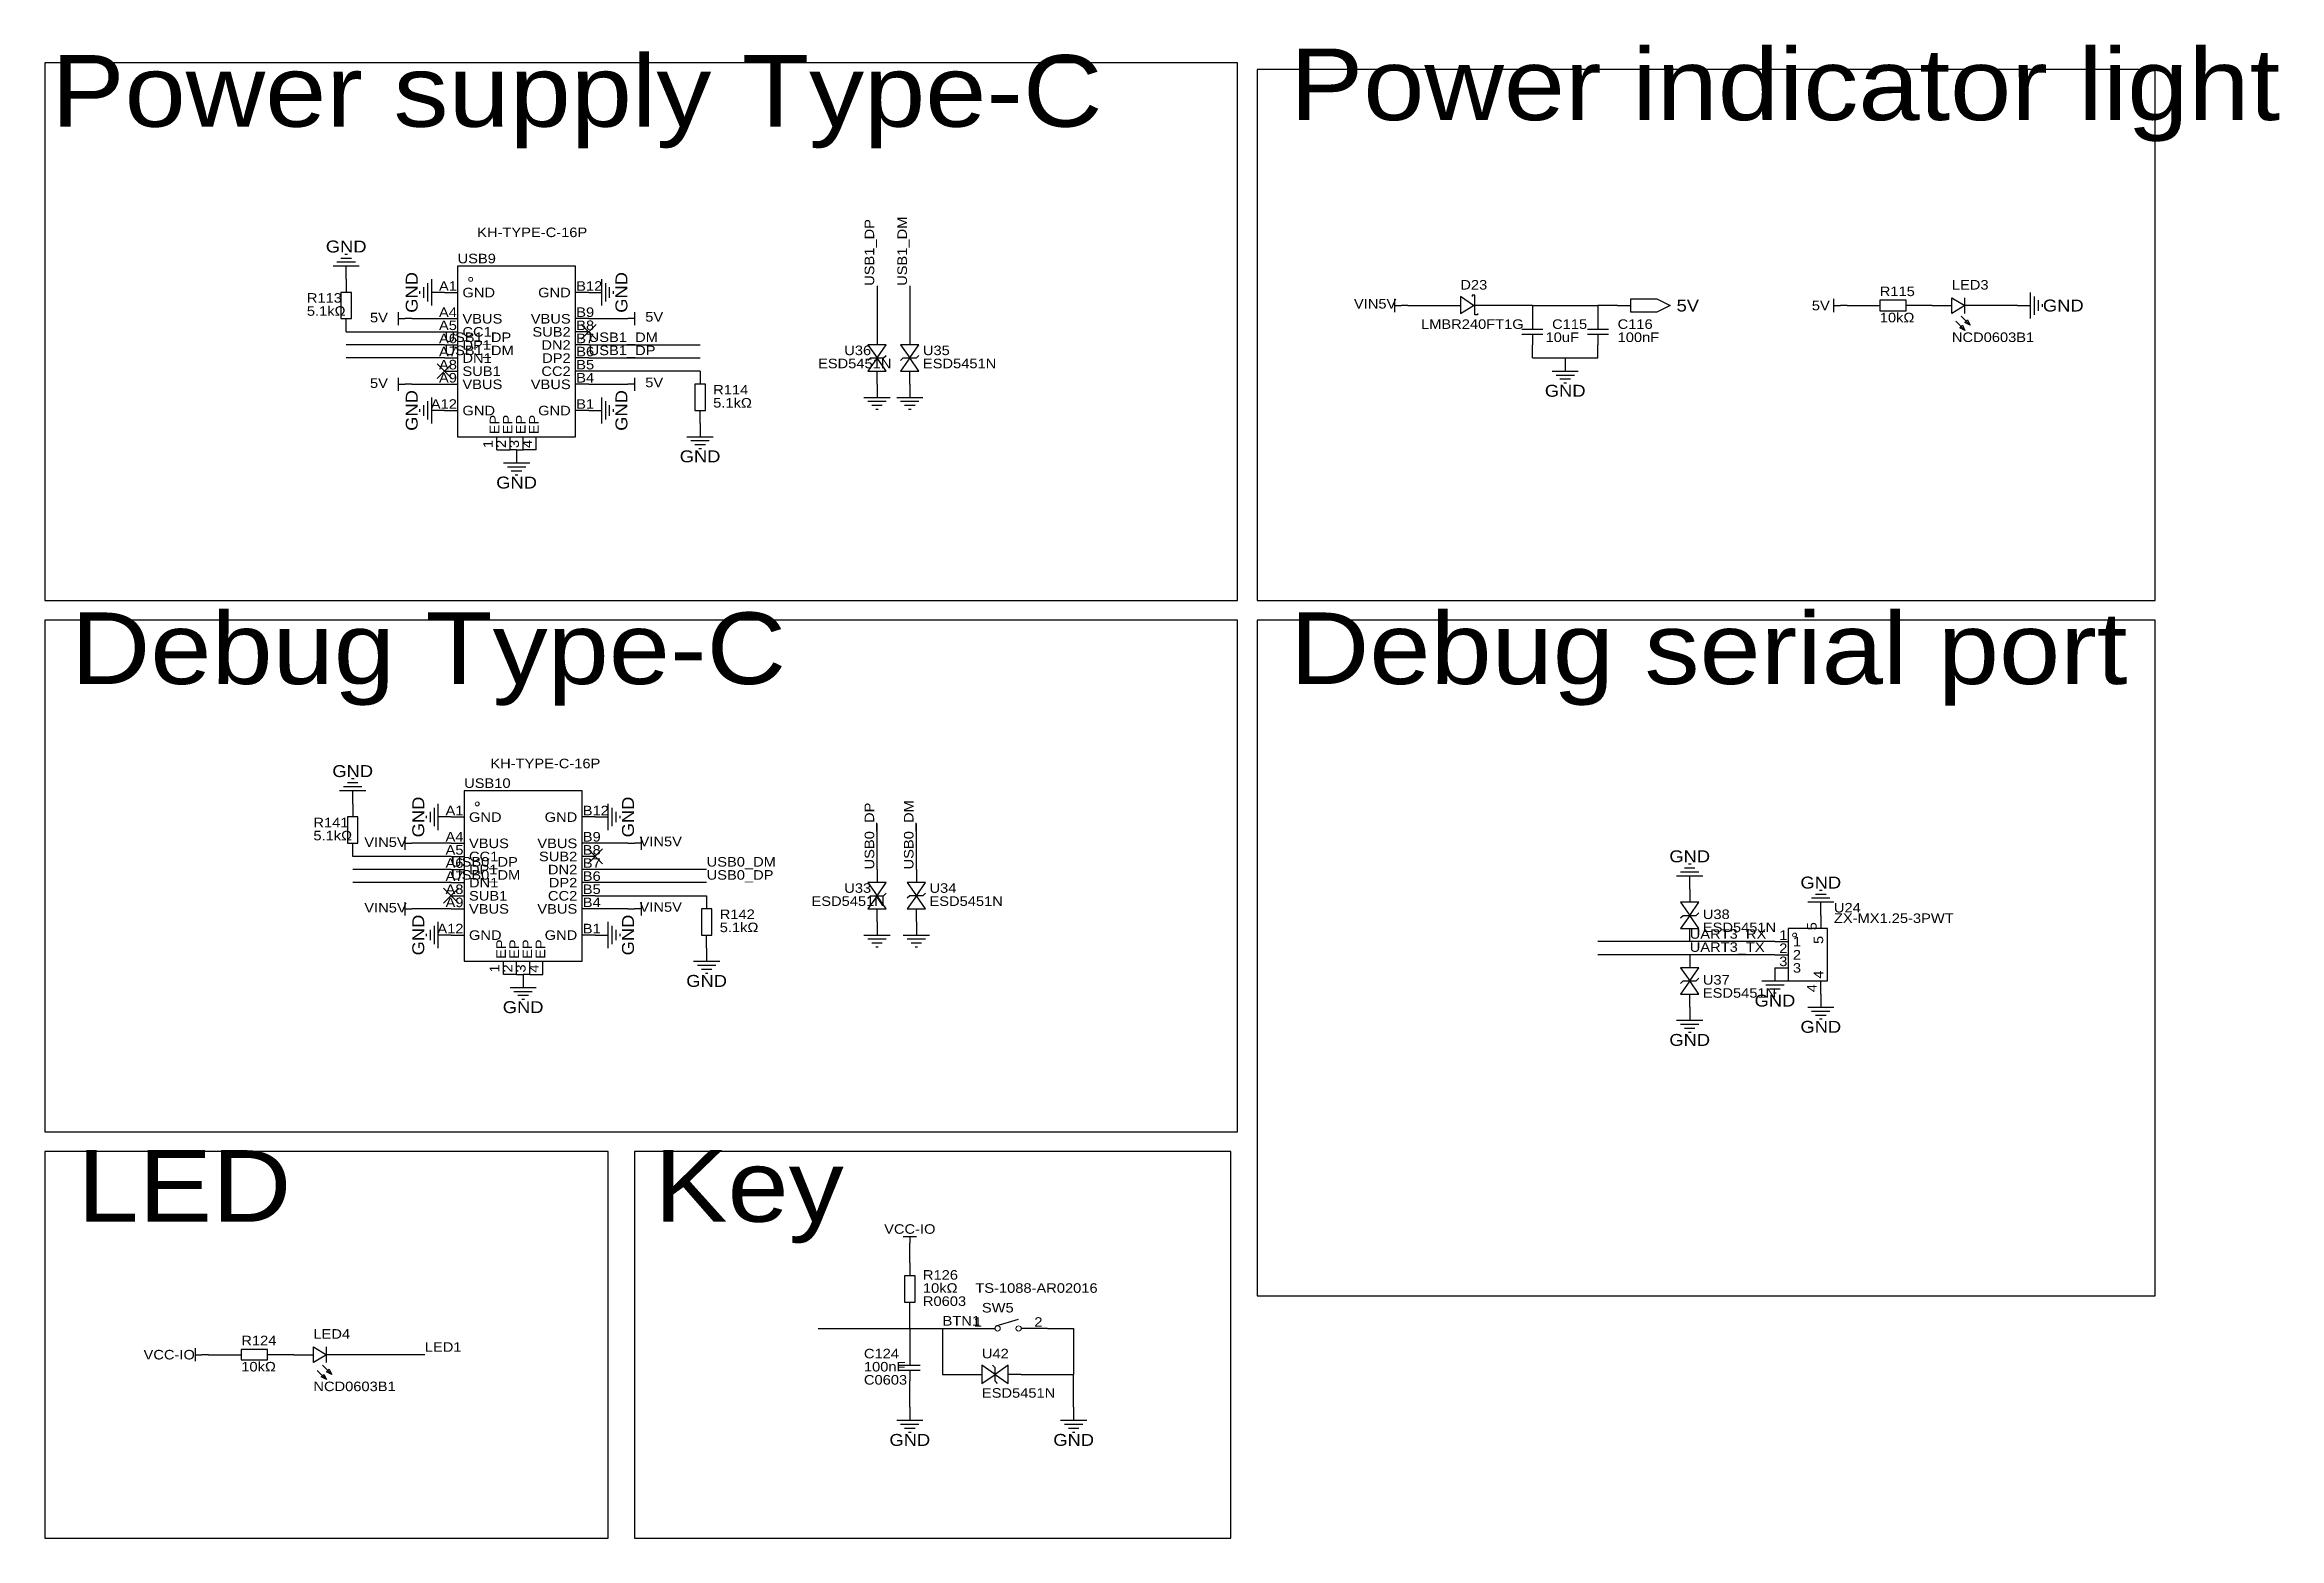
# Model space of a CAD drawing. Header units: millimetres. Extents: x 5 to 438, y 5 to 294.
import ezdxf
from ezdxf.enums import TextEntityAlignment as Align

# ---------------------------------------------------------------- set-up
doc = ezdxf.new("R2010")
doc.units = ezdxf.units.MM
doc.header["$MEASUREMENT"] = 0
doc.styles.get("Standard").update_dxf_attribs({"font": 'arial.ttf'})

msp = doc.modelspace()

# ---------------------------------------------------------------- linework, layer by layer
at = {"color": 1, "true_color": 0x000000}
for points in [[(5.08, 290.83), (5.08, 186.69), (236.22, 186.69), (236.22, 290.83)], [(240.03, 289.56), (240.03, 186.69), (414.02, 186.69), (414.02, 289.56)], [(5.08, 182.88), (5.08, 83.82), (236.22, 83.82), (236.22, 182.88)], [(240.03, 182.88), (240.03, 52.07), (414.02, 52.07), (414.02, 182.88)], [(5.08, 80.01), (5.08, 5.08), (114.3, 5.08), (114.3, 80.01)], [(119.38, 80.01), (119.38, 5.08), (234.95, 5.08), (234.95, 80.01)]]:
    msp.add_lwpolyline(points, close=True, dxfattribs=at)
at = {"color": 1, "true_color": 0xa00000}
for points in [[(66.04, 251.46), (60.96, 251.46)], [(65.28, 252.22), (61.72, 252.22)], [(64.52, 252.98), (62.48, 252.98)], [(63.75, 253.75), (63.25, 253.75)], [(78.49, 247.4), (78.49, 245.36)], [(79.25, 248.16), (79.25, 244.6)], [(80.01, 248.92), (80.01, 243.84)], [(113.03, 243.84), (113.03, 248.92)], [(113.79, 244.6), (113.79, 248.16)], [(114.55, 245.36), (114.55, 247.4)], [(73.66, 240.03), (73.66, 242.57)], [(77.72, 246.63), (77.72, 246.13)], [(115.32, 246.13), (115.32, 246.63)], [(119.38, 242.57), (119.38, 240.03)], [(266.7, 242.57), (266.7, 245.11)], [(266.7, 243.84), (267.97, 243.84)], [(282.7, 242.32), (282.7, 242.06), (282.19, 242.06), (282.19, 245.87), (281.69, 245.87), (281.69, 245.62)], [(351.79, 242.57), (351.79, 245.11)], [(351.79, 243.84), (353.06, 243.84)], [(377.19, 242.32), (377.19, 245.36)], [(389.89, 241.3), (389.89, 246.38)], [(390.65, 242.06), (390.65, 245.62)], [(391.41, 242.82), (391.41, 244.86)], [(392.18, 243.59), (392.18, 244.09)], [(73.66, 241.3), (74.93, 241.3)], [(119.38, 241.3), (118.11, 241.3)], [(291.34, 239.27), (295.4, 239.27)], [(295.4, 238.25), (291.34, 238.25)], [(293.37, 241.3), (293.37, 239.27)], [(293.37, 238.25), (293.37, 236.22)], [(304.04, 239.27), (308.1, 239.27)], [(308.1, 238.25), (304.04, 238.25)], [(306.07, 241.3), (306.07, 239.27)], [(306.07, 238.25), (306.07, 236.22)], [(375.41, 240.79), (377.19, 239.01)], [(376.43, 241.81), (378.21, 240.03)], [(164.59, 233.17), (165.1, 233.68), (167.64, 233.68), (168.15, 234.19)], [(170.94, 233.17), (171.45, 233.68), (173.99, 233.68), (174.5, 234.19)], [(73.66, 227.33), (73.66, 229.87)], [(119.38, 229.87), (119.38, 227.33)], [(297.18, 231.14), (302.26, 231.14)], [(297.94, 230.38), (301.5, 230.38)], [(298.7, 229.62), (300.74, 229.62)], [(73.66, 228.6), (74.93, 228.6)], [(79.25, 225.3), (79.25, 221.74)], [(80.01, 226.06), (80.01, 220.98)], [(113.03, 220.98), (113.03, 226.06)], [(113.79, 221.74), (113.79, 225.3)], [(119.38, 228.6), (118.11, 228.6)], [(163.83, 226.06), (168.91, 226.06)], [(164.59, 225.3), (168.15, 225.3)], [(170.18, 226.06), (175.26, 226.06)], [(170.94, 225.3), (174.5, 225.3)], [(299.47, 228.85), (299.97, 228.85)], [(77.72, 223.77), (77.72, 223.27)], [(78.49, 224.54), (78.49, 222.5)], [(114.55, 222.5), (114.55, 224.54)], [(115.32, 223.27), (115.32, 223.77)], [(165.35, 224.54), (167.39, 224.54)], [(166.12, 223.77), (166.62, 223.77)], [(171.7, 224.54), (173.74, 224.54)], [(172.47, 223.77), (172.97, 223.77)], [(129.54, 218.44), (134.62, 218.44)], [(130.3, 217.68), (133.86, 217.68)], [(131.06, 216.92), (133.1, 216.92)], [(93.98, 213.36), (99.06, 213.36)], [(94.74, 212.6), (98.3, 212.6)], [(131.83, 216.15), (132.33, 216.15)], [(95.5, 211.84), (97.54, 211.84)], [(96.27, 211.07), (96.77, 211.07)], [(65.02, 152.15), (64.52, 152.15)], [(67.31, 149.86), (62.23, 149.86)], [(66.55, 150.62), (62.99, 150.62)], [(65.79, 151.38), (63.75, 151.38)], [(81.28, 147.32), (81.28, 142.24)], [(114.3, 142.24), (114.3, 147.32)], [(78.99, 145.03), (78.99, 144.53)], [(79.76, 145.8), (79.76, 143.76)], [(80.52, 146.56), (80.52, 143)], [(115.06, 143), (115.06, 146.56)], [(115.82, 143.76), (115.82, 145.8)], [(116.59, 144.53), (116.59, 145.03)], [(74.93, 138.43), (74.93, 140.97)], [(74.93, 139.7), (76.2, 139.7)], [(120.65, 139.7), (119.38, 139.7)], [(120.65, 140.97), (120.65, 138.43)], [(324.87, 134.87), (322.83, 134.87)], [(324.1, 135.64), (323.6, 135.64)], [(164.59, 129.03), (165.1, 129.54), (167.64, 129.54), (168.15, 130.05)], [(175.77, 130.05), (175.26, 129.54), (172.72, 129.54), (172.21, 129.03)], [(326.39, 133.35), (321.31, 133.35)], [(325.63, 134.11), (322.07, 134.11)], [(349.5, 130.56), (349, 130.56)], [(74.93, 125.73), (74.93, 128.27)], [(74.93, 127), (76.2, 127)], [(120.65, 127), (119.38, 127)], [(120.65, 128.27), (120.65, 125.73)], [(322.07, 125.22), (322.58, 125.73), (325.12, 125.73), (325.63, 126.24)], [(351.79, 128.27), (346.71, 128.27)], [(351.03, 129.03), (347.47, 129.03)], [(350.27, 129.79), (348.23, 129.79)], [(78.99, 122.17), (78.99, 121.67)], [(79.76, 122.94), (79.76, 120.9)], [(80.52, 123.7), (80.52, 120.14)], [(81.28, 124.46), (81.28, 119.38)], [(114.3, 119.38), (114.3, 124.46)], [(115.06, 120.14), (115.06, 123.7)], [(115.82, 120.9), (115.82, 122.94)], [(116.59, 121.67), (116.59, 122.17)], [(163.83, 121.92), (168.91, 121.92)], [(171.45, 121.92), (176.53, 121.92)], [(164.59, 121.16), (168.15, 121.16)], [(165.35, 120.4), (167.39, 120.4)], [(166.12, 119.63), (166.62, 119.63)], [(172.21, 121.16), (175.77, 121.16)], [(172.97, 120.4), (175.01, 120.4)], [(173.74, 119.63), (174.24, 119.63)], [(130.81, 116.84), (135.89, 116.84)], [(131.57, 116.08), (135.13, 116.08)], [(132.33, 115.32), (134.37, 115.32)], [(133.1, 114.55), (133.6, 114.55)], [(322.07, 112.52), (322.58, 113.03), (325.12, 113.03), (325.63, 113.54)], [(337.82, 113.03), (342.9, 113.03)], [(95.25, 111.76), (100.33, 111.76)], [(96.01, 111), (99.57, 111)], [(96.77, 110.24), (98.81, 110.24)], [(97.54, 109.47), (98.04, 109.47)], [(338.58, 112.27), (342.14, 112.27)], [(339.34, 111.51), (341.38, 111.51)], [(340.11, 110.74), (340.61, 110.74)], [(321.31, 105.41), (326.39, 105.41)], [(322.07, 104.65), (325.63, 104.65)], [(346.71, 107.95), (351.79, 107.95)], [(347.47, 107.19), (351.03, 107.19)], [(348.23, 106.43), (350.27, 106.43)], [(349, 105.66), (349.5, 105.66)], [(322.83, 103.89), (324.87, 103.89)], [(323.6, 103.12), (324.1, 103.12)], [(171.45, 63.5), (173.99, 63.5)], [(172.72, 63.5), (172.72, 62.23)], [(186.69, 45.72), (189.23, 45.72)], [(189.48, 46.23), (193.8, 47.5)], [(196.85, 45.72), (194.31, 45.72)], [(34.29, 39.37), (34.29, 41.91)], [(34.29, 40.64), (35.56, 40.64)], [(59.69, 39.12), (59.69, 42.16)], [(172.72, 40.64), (172.72, 38.61)], [(57.91, 37.59), (59.69, 35.81)], [(58.93, 38.61), (60.71, 36.83)], [(170.69, 38.61), (174.75, 38.61)], [(174.75, 37.59), (170.69, 37.59)], [(172.72, 37.59), (172.72, 35.56)], [(189.74, 35.05), (189.23, 35.56), (189.23, 38.1), (188.72, 38.61)], [(170.18, 27.94), (175.26, 27.94)], [(170.94, 27.18), (174.5, 27.18)], [(171.7, 26.42), (173.74, 26.42)], [(201.93, 27.94), (207.01, 27.94)], [(202.69, 27.18), (206.25, 27.18)], [(203.45, 26.42), (205.49, 26.42)], [(172.47, 25.65), (172.97, 25.65)], [(204.22, 25.65), (204.72, 25.65)]]:
    msp.add_lwpolyline(points, dxfattribs=at)
at = {"color": 1, "true_color": 0x880000}
for points in [[(63.5, 248.92), (63.5, 251.46)], [(63.5, 248.92), (63.5, 246.38)], [(82.55, 246.38), (80.01, 246.38)], [(82.55, 246.38), (85.09, 246.38)], [(110.49, 246.38), (107.95, 246.38)], [(110.49, 246.38), (113.03, 246.38)], [(269.24, 243.84), (267.97, 243.84)], [(275.59, 243.84), (279.4, 243.84)], [(285.75, 243.84), (281.94, 243.84)], [(293.37, 243.84), (293.37, 241.3)], [(306.07, 243.84), (306.07, 241.3)], [(309.88, 243.84), (312.42, 243.84)], [(354.33, 243.84), (353.06, 243.84)], [(358.14, 243.84), (360.68, 243.84)], [(368.3, 243.84), (365.76, 243.84)], [(370.84, 243.84), (374.65, 243.84)], [(381, 243.84), (377.19, 243.84)], [(387.35, 243.84), (389.89, 243.84)], [(63.5, 238.76), (63.5, 241.3)], [(76.2, 241.3), (74.93, 241.3)], [(82.55, 241.3), (85.09, 241.3)], [(82.55, 238.76), (85.09, 238.76)], [(110.49, 241.3), (107.95, 241.3)], [(110.49, 238.76), (107.95, 238.76)], [(116.84, 241.3), (118.11, 241.3)], [(166.37, 238.76), (166.37, 236.22)], [(172.72, 238.76), (172.72, 236.22)], [(82.55, 236.22), (85.09, 236.22)], [(110.49, 236.22), (107.95, 236.22)], [(293.37, 233.68), (293.37, 236.22)], [(306.07, 233.68), (306.07, 236.22)], [(82.55, 233.68), (85.09, 233.68)], [(82.55, 231.14), (85.09, 231.14)], [(110.49, 233.68), (107.95, 233.68)], [(110.49, 231.14), (107.95, 231.14)], [(132.08, 231.14), (132.08, 228.6)], [(166.37, 228.6), (166.37, 231.14)], [(172.72, 228.6), (172.72, 231.14)], [(299.72, 233.68), (299.72, 231.14)], [(76.2, 228.6), (74.93, 228.6)], [(82.55, 228.6), (85.09, 228.6)], [(110.49, 228.6), (107.95, 228.6)], [(116.84, 228.6), (118.11, 228.6)], [(166.37, 228.6), (166.37, 226.06)], [(172.72, 228.6), (172.72, 226.06)], [(82.55, 223.52), (80.01, 223.52)], [(82.55, 223.52), (85.09, 223.52)], [(110.49, 223.52), (107.95, 223.52)], [(110.49, 223.52), (113.03, 223.52)], [(132.08, 220.98), (132.08, 223.52)], [(132.08, 220.98), (132.08, 218.44)], [(92.71, 215.9), (92.71, 218.44)], [(95.25, 215.9), (95.25, 218.44)], [(97.79, 215.9), (97.79, 218.44)], [(100.33, 215.9), (100.33, 218.44)], [(96.52, 215.9), (96.52, 213.36)], [(64.77, 147.32), (64.77, 149.86)], [(64.77, 147.32), (64.77, 144.78)], [(83.82, 144.78), (81.28, 144.78)], [(83.82, 144.78), (86.36, 144.78)], [(111.76, 144.78), (109.22, 144.78)], [(111.76, 144.78), (114.3, 144.78)], [(64.77, 137.16), (64.77, 139.7)], [(77.47, 139.7), (76.2, 139.7)], [(83.82, 139.7), (86.36, 139.7)], [(111.76, 139.7), (109.22, 139.7)], [(118.11, 139.7), (119.38, 139.7)], [(83.82, 137.16), (86.36, 137.16)], [(83.82, 134.62), (86.36, 134.62)], [(111.76, 137.16), (109.22, 137.16)], [(111.76, 134.62), (109.22, 134.62)], [(166.37, 134.62), (166.37, 132.08)], [(173.99, 134.62), (173.99, 132.08)], [(83.82, 132.08), (86.36, 132.08)], [(111.76, 132.08), (109.22, 132.08)], [(323.85, 130.81), (323.85, 133.35)], [(323.85, 130.81), (323.85, 128.27)], [(77.47, 127), (76.2, 127)], [(83.82, 129.54), (86.36, 129.54)], [(83.82, 127), (86.36, 127)], [(111.76, 129.54), (109.22, 129.54)], [(111.76, 127), (109.22, 127)], [(118.11, 127), (119.38, 127)], [(133.35, 129.54), (133.35, 127)], [(166.37, 124.46), (166.37, 127)], [(173.99, 124.46), (173.99, 127)], [(349.25, 125.73), (349.25, 128.27)], [(349.25, 125.73), (349.25, 123.19)], [(83.82, 121.92), (81.28, 121.92)], [(83.82, 121.92), (86.36, 121.92)], [(111.76, 121.92), (109.22, 121.92)], [(111.76, 121.92), (114.3, 121.92)], [(133.35, 119.38), (133.35, 121.92)], [(166.37, 124.46), (166.37, 121.92)], [(173.99, 124.46), (173.99, 121.92)], [(323.85, 120.65), (323.85, 123.19)], [(133.35, 119.38), (133.35, 116.84)], [(323.85, 118.11), (323.85, 115.57)], [(340.36, 120.65), (342.9, 120.65)], [(340.36, 118.11), (342.9, 118.11)], [(93.98, 114.3), (93.98, 116.84)], [(96.52, 114.3), (96.52, 116.84)], [(97.79, 114.3), (97.79, 111.76)], [(99.06, 114.3), (99.06, 116.84)], [(101.6, 114.3), (101.6, 116.84)], [(340.36, 115.57), (340.36, 113.03)], [(340.36, 115.57), (342.9, 115.57)], [(349.25, 110.49), (349.25, 113.03)], [(323.85, 107.95), (323.85, 110.49)], [(349.25, 110.49), (349.25, 107.95)], [(323.85, 107.95), (323.85, 105.41)], [(172.72, 60.96), (172.72, 62.23)], [(172.72, 58.42), (172.72, 55.88)], [(172.72, 48.26), (172.72, 50.8)], [(184.15, 45.72), (186.69, 45.72)], [(199.39, 45.72), (196.85, 45.72)], [(36.83, 40.64), (35.56, 40.64)], [(40.64, 40.64), (43.18, 40.64)], [(50.8, 40.64), (48.26, 40.64)], [(53.34, 40.64), (57.15, 40.64)], [(63.5, 40.64), (59.69, 40.64)], [(172.72, 43.18), (172.72, 40.64)], [(172.72, 33.02), (172.72, 35.56)], [(184.15, 36.83), (186.69, 36.83)], [(194.31, 36.83), (191.77, 36.83)], [(172.72, 30.48), (172.72, 27.94)], [(204.47, 30.48), (204.47, 27.94)]]:
    msp.add_lwpolyline(points, dxfattribs=at)
at = {"color": 1, "true_color": 0xa00000}
for points in [[(85.09, 251.46), (85.09, 218.44), (107.95, 218.44), (107.95, 251.46)], [(64.52, 246.38), (62.48, 246.38), (62.48, 241.3), (64.52, 241.3)], [(279.4, 242.32), (281.94, 243.84), (279.4, 245.62)], [(312.42, 245.11), (317.5, 245.11), (320.04, 243.84), (317.5, 242.57), (312.42, 242.57)], [(360.68, 244.86), (360.68, 242.82), (365.76, 242.82), (365.76, 244.86)], [(374.65, 245.36), (377.19, 243.84), (374.65, 242.32)], [(377.19, 239.01), (376.17, 239.52), (376.68, 240.03)], [(378.21, 240.03), (377.19, 240.54), (377.7, 241.05)], [(164.59, 236.22), (166.37, 233.68), (168.15, 236.22)], [(170.94, 236.22), (172.72, 233.68), (174.5, 236.22)], [(168.15, 231.14), (166.37, 233.68), (164.59, 231.14)], [(174.5, 231.14), (172.72, 233.68), (170.94, 231.14)], [(133.1, 228.6), (131.06, 228.6), (131.06, 223.52), (133.1, 223.52)], [(86.36, 149.86), (86.36, 116.84), (109.22, 116.84), (109.22, 149.86)], [(65.79, 144.78), (63.75, 144.78), (63.75, 139.7), (65.79, 139.7)], [(164.59, 132.08), (166.37, 129.54), (168.15, 132.08)], [(172.21, 132.08), (173.99, 129.54), (175.77, 132.08)], [(134.37, 127), (132.33, 127), (132.33, 121.92), (134.37, 121.92)], [(168.15, 127), (166.37, 129.54), (164.59, 127)], [(175.77, 127), (173.99, 129.54), (172.21, 127)], [(322.07, 128.27), (323.85, 125.73), (325.63, 128.27)], [(325.63, 123.19), (323.85, 125.73), (322.07, 123.19)], [(342.9, 123.19), (342.9, 113.03), (350.52, 113.03), (350.52, 123.19)], [(322.07, 115.57), (323.85, 113.03), (325.63, 115.57)], [(325.63, 110.49), (323.85, 113.03), (322.07, 110.49)], [(171.7, 50.8), (173.74, 50.8), (173.74, 55.88), (171.7, 55.88)], [(43.18, 41.66), (43.18, 39.62), (48.26, 39.62), (48.26, 41.66)], [(57.15, 42.16), (59.69, 40.64), (57.15, 39.12)], [(59.69, 35.81), (58.67, 36.32), (59.18, 36.83)], [(60.71, 36.83), (59.69, 37.34), (60.2, 37.85)], [(186.69, 35.05), (189.23, 36.83), (186.69, 38.61)], [(191.77, 38.61), (189.23, 36.83), (191.77, 35.05)]]:
    msp.add_lwpolyline(points, close=True, dxfattribs=at)
at = {"color": 1, "true_color": 0x008800}
for points in [[(166.37, 247.65), (166.37, 238.76)], [(172.72, 247.65), (172.72, 238.76)], [(269.24, 243.84), (275.59, 243.84)], [(293.37, 243.84), (285.75, 243.84)], [(293.37, 243.84), (306.07, 243.84)], [(309.88, 243.84), (306.07, 243.84)], [(354.33, 243.84), (358.14, 243.84)], [(370.84, 243.84), (368.3, 243.84)], [(387.35, 243.84), (381, 243.84)], [(63.5, 238.76), (82.55, 238.76)], [(76.2, 241.3), (82.55, 241.3)], [(110.49, 241.3), (116.84, 241.3)], [(82.55, 236.22), (63.5, 236.22)], [(110.49, 236.22), (132.08, 236.22)], [(82.55, 233.68), (63.5, 233.68)], [(110.49, 233.68), (132.08, 233.68)], [(132.08, 231.14), (110.49, 231.14)], [(293.37, 233.68), (299.72, 233.68)], [(299.72, 233.68), (306.07, 233.68)], [(76.2, 228.6), (82.55, 228.6)], [(110.49, 228.6), (116.84, 228.6)], [(92.71, 215.9), (95.25, 215.9)], [(96.52, 215.9), (95.25, 215.9)], [(96.52, 215.9), (97.79, 215.9)], [(100.33, 215.9), (97.79, 215.9)], [(166.37, 134.62), (166.37, 143.51)], [(173.99, 134.62), (173.99, 143.51)], [(83.82, 139.7), (77.47, 139.7)], [(118.11, 139.7), (111.76, 139.7)], [(83.82, 137.16), (64.77, 137.16)], [(83.82, 134.62), (64.77, 134.62)], [(133.35, 134.62), (111.76, 134.62)], [(83.82, 132.08), (64.77, 132.08)], [(133.35, 132.08), (111.76, 132.08)], [(83.82, 127), (77.47, 127)], [(111.76, 129.54), (133.35, 129.54)], [(118.11, 127), (111.76, 127)], [(323.85, 120.65), (306.07, 120.65)], [(323.85, 118.11), (306.07, 118.11)], [(340.36, 120.65), (323.85, 120.65)], [(340.36, 118.11), (323.85, 118.11)], [(96.52, 114.3), (93.98, 114.3)], [(96.52, 114.3), (97.79, 114.3)], [(99.06, 114.3), (97.79, 114.3)], [(99.06, 114.3), (101.6, 114.3)], [(172.72, 58.42), (172.72, 60.96)], [(172.72, 45.72), (172.72, 48.26)], [(154.94, 45.72), (172.72, 45.72)], [(172.72, 45.72), (179.07, 45.72)], [(172.72, 45.72), (172.72, 43.18)], [(179.07, 45.72), (184.15, 45.72)], [(179.07, 45.72), (179.07, 36.83)], [(199.39, 45.72), (204.47, 45.72)], [(204.47, 45.72), (204.47, 36.83)], [(36.83, 40.64), (40.64, 40.64)], [(53.34, 40.64), (50.8, 40.64)], [(78.74, 40.64), (63.5, 40.64)], [(179.07, 36.83), (184.15, 36.83)], [(194.31, 36.83), (204.47, 36.83)], [(204.47, 30.48), (204.47, 36.83)], [(172.72, 30.48), (172.72, 33.02)]]:
    msp.add_lwpolyline(points, dxfattribs=at)
at = {"color": 1, "true_color": 0x33cc33}
for points in [[(111.93, 240.2), (109.05, 237.32)], [(109.05, 240.2), (111.93, 237.32)], [(83.99, 232.58), (81.11, 229.7)], [(81.11, 232.58), (83.99, 229.7)], [(113.2, 138.6), (110.32, 135.72)], [(110.32, 138.6), (113.2, 135.72)], [(85.26, 130.98), (82.38, 128.1)], [(82.38, 130.98), (85.26, 128.1)]]:
    msp.add_lwpolyline(points, dxfattribs=at)
at = {"color": 1, "lineweight": 0, "true_color": 0xa00000}
for centre, radius in [((87.63, 248.92), 0.381), ((88.9, 147.32), 0.381), ((344.17, 121.92), 0.381), ((189.74, 45.72), 0.508), ((193.8, 45.72), 0.508)]:
    msp.add_circle(centre, radius, dxfattribs=at)

# ---------------------------------------------------------------- texts
at = {"color": 1, "true_color": 0x000000, "width": 1.1}
for s, height, p in [('Power supply Type-C', 13.8684, (6.35, 274.32)), ('Power indicator light', 13.8684, (246.38, 275.59)), ('GND', 1.849, (86.03, 244.88)), ('B12', 1.849, (108.08, 246.15)), ('B9', 1.849, (108.08, 241.07)), ('VBUS', 1.849, (86.03, 239.8)), ('CC1', 1.849, (86.03, 237.26)), ('B8', 1.849, (108.08, 238.53)), ('B7', 1.849, (108.08, 235.99)), ('DP1', 1.849, (86.03, 234.72)), ('DN1', 1.849, (86.03, 232.18)), ('B6', 1.849, (108.08, 233.45)), ('VBUS', 1.849, (86.03, 227.1)), ('SUB1', 1.849, (86.03, 229.64)), ('B5', 1.849, (108.08, 230.91)), ('B4', 1.849, (108.08, 228.37)), ('B1', 1.849, (108.08, 223.29)), ('GND', 1.849, (86.03, 222.02)), ('Debug Type-C', 13.8684, (10.16, 166.37)), ('Debug serial port', 13.8684, (246.38, 166.37)), ('GND', 1.849, (87.3, 143.28)), ('B12', 1.849, (109.35, 144.55)), ('VBUS', 1.849, (87.3, 138.2)), ('B9', 1.849, (109.35, 139.47)), ('B8', 1.849, (109.35, 136.93)), ('CC1', 1.849, (87.3, 135.66)), ('DP1', 1.849, (87.3, 133.12)), ('B7', 1.849, (109.35, 134.39)), ('B6', 1.849, (109.35, 131.85)), ('SUB1', 1.849, (87.3, 128.04)), ('DN1', 1.849, (87.3, 130.58)), ('B5', 1.849, (109.35, 129.31)), ('VBUS', 1.849, (87.3, 125.5)), ('B4', 1.849, (109.35, 126.77)), ('GND', 1.849, (87.3, 120.42)), ('B1', 1.849, (109.35, 121.69)), ('1', 1.85, (343.84, 119.15)), ('2', 1.85, (343.84, 116.61)), ('3', 1.85, (343.84, 114.07)), ('LED', 13.868, (11.43, 62.23)), ('Key', 13.868, (123.19, 62.23)), ('2', 1.85, (196.85, 45.49))]:
    msp.add_text(s, height=height, dxfattribs=at).set_placement(p, align=Align.BOTTOM_LEFT)
at = {"color": 1, "true_color": 0x0000ff, "width": 1.1}
for s, p in [('USB1_DP', (166.37, 247.65)), ('USB1_DM', (172.72, 247.65)), ('USB0_DP', (166.37, 134.62)), ('USB0_DM', (173.99, 134.62))]:
    msp.add_text(s, height=1.849, rotation=90, dxfattribs=at).set_placement(p, align=Align.BOTTOM_LEFT)
at = {"color": 1, "true_color": 0x000080, "width": 1.1}
for s, height, p in [('GND', 2.311, (63.5, 255.27)), ('GND', 2.311, (63.5, 255.27)), ('5V', 1.849, (349.25, 243.84)), ('5V', 1.849, (349.25, 243.84)), ('GND', 2.311, (396.24, 243.84)), ('GND', 2.311, (396.24, 243.84)), ('GND', 2.311, (299.72, 227.33)), ('GND', 2.311, (299.72, 227.33)), ('GND', 2.311, (132.08, 214.63)), ('GND', 2.311, (132.08, 214.63)), ('GND', 2.311, (96.52, 209.55)), ('GND', 2.311, (96.52, 209.55)), ('GND', 2.311, (64.77, 153.67)), ('GND', 2.311, (64.77, 153.67)), ('GND', 2.311, (323.85, 137.16)), ('GND', 2.311, (323.85, 137.16)), ('GND', 2.311, (349.25, 132.08)), ('GND', 2.311, (349.25, 132.08)), ('GND', 2.311, (133.35, 113.03)), ('GND', 2.311, (133.35, 113.03)), ('GND', 2.311, (97.79, 107.95)), ('GND', 2.311, (97.79, 107.95)), ('GND', 2.311, (340.36, 109.22)), ('GND', 2.311, (340.36, 109.22)), ('GND', 2.311, (349.25, 104.14)), ('GND', 2.311, (349.25, 104.14)), ('GND', 2.311, (323.85, 101.6)), ('GND', 2.311, (323.85, 101.6)), ('VCC-IO', 1.849, (29.21, 40.64)), ('VCC-IO', 1.849, (29.21, 40.64)), ('GND', 2.311, (172.72, 24.13)), ('GND', 2.311, (172.72, 24.13)), ('GND', 2.311, (204.47, 24.13)), ('GND', 2.311, (204.47, 24.13))]:
    msp.add_text(s, height=height, dxfattribs=at).set_placement(p, align=Align.MIDDLE_CENTER)
for s, height, p in [('KH-TYPE-C-16P', 1.8491, (88.9, 256.54)), ('USB9', 1.849, (85.09, 251.46)), ('D23', 1.849, (279.4, 246.38)), ('R115', 1.849, (360.68, 245.11)), ('LED3', 1.849, (374.65, 246.38)), ('5.1kΩ', 1.849, (55.88, 241.3)), ('R113', 1.849, (55.88, 243.84)), ('10kΩ', 1.849, (360.68, 240.03)), ('LMBR240FT1G', 1.8491, (271.78, 238.76)), ('10uF', 1.849, (295.91, 236.22)), ('C115', 1.849, (297.18, 238.76)), ('C116', 1.849, (309.88, 238.76)), ('100nF', 1.849, (309.88, 236.22)), ('NCD0603B1', 1.849, (374.65, 236.22)), ('U36', 1.849, (160.02, 233.68)), ('U35', 1.849, (175.26, 233.68)), ('ESD5451N', 1.849, (154.94, 231.14)), ('ESD5451N', 1.849, (175.26, 231.14)), ('5.1kΩ', 1.849, (134.62, 223.52)), ('R114', 1.849, (134.62, 226.06)), ('KH-TYPE-C-16P', 1.8491, (91.44, 153.67)), ('USB10', 1.849, (86.36, 149.86)), ('R141', 1.849, (57.15, 142.24)), ('5.1kΩ', 1.849, (57.15, 139.7)), ('U33', 1.849, (160.02, 129.54)), ('U34', 1.849, (176.53, 129.54)), ('R142', 1.849, (135.89, 124.46)), ('ESD5451N', 1.849, (153.67, 127)), ('ESD5451N', 1.849, (176.53, 127)), ('U38', 1.849, (326.39, 124.46)), ('ZX-MX1.25-3PWT', 1.8491, (351.79, 123.7)), ('U24', 1.849, (351.79, 125.73)), ('5.1kΩ', 1.849, (135.89, 121.92)), ('ESD5451N', 1.849, (326.39, 121.92)), ('U37', 1.849, (326.39, 111.76)), ('ESD5451N', 1.849, (326.39, 109.22)), ('R126', 1.849, (175.26, 54.61)), ('10kΩ', 1.849, (175.26, 52.07)), ('TS-1088-AR02016', 1.8491, (185.42, 52.07)), ('R0603', 1.849, (175.26, 49.53)), ('SW5', 1.849, (186.69, 48.26)), ('R124', 1.849, (43.18, 41.91)), ('LED4', 1.849, (57.15, 43.18)), ('10kΩ', 1.849, (43.18, 36.83)), ('C124', 1.849, (163.83, 39.37)), ('100nF', 1.849, (163.83, 36.83)), ('U42', 1.849, (186.69, 39.37)), ('NCD0603B1', 1.849, (57.15, 33.02)), ('C0603', 1.849, (163.83, 34.29)), ('ESD5451N', 1.849, (186.69, 31.75))]:
    msp.add_text(s, height=height, dxfattribs=at).set_placement(p, align=Align.BOTTOM_LEFT)
for p in [(76.2, 246.38), (76.2, 246.38), (116.84, 246.38), (116.84, 246.38), (76.2, 223.52), (76.2, 223.52), (116.84, 223.52), (116.84, 223.52), (77.47, 144.78), (77.47, 144.78), (118.11, 144.78), (118.11, 144.78), (77.47, 121.92), (77.47, 121.92), (118.11, 121.92), (118.11, 121.92)]:
    msp.add_text('GND', height=2.311, rotation=90, dxfattribs=at).set_placement(p, align=Align.MIDDLE_CENTER)
at = {"color": 1, "true_color": 0x000000, "width": 1.1}
for s, height, p in [('A1', 1.849, (84.96, 246.15)), ('GND', 1.849, (107.01, 244.88)), ('A4', 1.849, (84.96, 241.07)), ('A5', 1.849, (84.96, 238.53)), ('A6', 1.849, (84.96, 235.99)), ('VBUS', 1.849, (107.01, 239.8)), ('SUB2', 1.849, (107.01, 237.26)), ('A7', 1.849, (84.96, 233.45)), ('DN2', 1.849, (107.01, 234.72)), ('DP2', 1.849, (107.01, 232.18)), ('A8', 1.849, (84.96, 230.91)), ('A9', 1.849, (84.96, 228.37)), ('VBUS', 1.849, (107.01, 227.1)), ('CC2', 1.849, (107.01, 229.64)), ('A12', 1.849, (84.96, 223.29)), ('GND', 1.849, (107.01, 222.02)), ('A1', 1.849, (86.23, 144.55)), ('GND', 1.849, (108.28, 143.28)), ('A4', 1.849, (86.23, 139.47)), ('A5', 1.849, (86.23, 136.93)), ('VBUS', 1.849, (108.28, 138.2)), ('A6', 1.849, (86.23, 134.39)), ('A7', 1.849, (86.23, 131.85)), ('SUB2', 1.849, (108.28, 135.66)), ('DN2', 1.849, (108.28, 133.12)), ('A8', 1.849, (86.23, 129.31)), ('CC2', 1.849, (108.28, 128.04)), ('DP2', 1.849, (108.28, 130.58)), ('A9', 1.849, (86.23, 126.77)), ('VBUS', 1.849, (108.28, 125.5)), ('A12', 1.849, (86.23, 121.69)), ('GND', 1.849, (108.28, 120.42)), ('1', 1.85, (342.77, 120.42)), ('3', 1.85, (342.77, 115.34)), ('2', 1.85, (342.77, 117.88)), ('1', 1.85, (186.69, 45.49))]:
    msp.add_text(s, height=height, dxfattribs=at).set_placement(p, align=Align.BOTTOM_RIGHT)
at = {"color": 1, "true_color": 0x000080, "width": 1.1}
for s, p in [('5V', (123.19, 242.57)), ('5V', (123.19, 242.57)), ('VIN5V', (262.89, 245.11)), ('VIN5V', (262.89, 245.11)), ('5V', (123.19, 229.87)), ('5V', (123.19, 229.87)), ('VIN5V', (124.46, 140.97)), ('VIN5V', (124.46, 140.97)), ('VIN5V', (124.46, 128.27)), ('VIN5V', (124.46, 128.27))]:
    msp.add_text(s, height=1.849, dxfattribs=at).set_placement(p, align=Align.TOP_CENTER)
msp.add_text('5V', height=2.311, dxfattribs=at).set_placement((321.31, 243.84), align=Align.MIDDLE_LEFT)
msp.add_text('5V', height=2.311, dxfattribs=at).set_placement((321.31, 243.84), align=Align.MIDDLE_LEFT)
for s, p in [('5V', (69.85, 240.03)), ('5V', (69.85, 240.03)), ('5V', (69.85, 227.33)), ('5V', (69.85, 227.33)), ('VIN5V', (71.12, 138.43)), ('VIN5V', (71.12, 138.43)), ('VIN5V', (71.12, 125.73)), ('VIN5V', (71.12, 125.73)), ('VCC-IO', (172.72, 63.5)), ('VCC-IO', (172.72, 63.5))]:
    msp.add_text(s, height=1.849, dxfattribs=at).set_placement(p, align=Align.BOTTOM_CENTER)
at = {"color": 1, "true_color": 0x0000ff, "width": 1.1}
for s, p in [('USB1_DP', (82.55, 236.22)), ('USB1_DM', (110.49, 236.22)), ('USB1_DM', (82.55, 233.68)), ('USB1_DP', (110.49, 233.68)), ('USB0_DP', (83.82, 134.62)), ('USB0_DM', (83.82, 132.08)), ('USB0_DM', (133.35, 134.62)), ('USB0_DP', (133.35, 132.08)), ('UART3_RX', (323.85, 120.65)), ('UART3_TX', (323.85, 118.11)), ('BTN1', (179.07, 45.72)), ('LED1', (78.74, 40.64))]:
    msp.add_text(s, height=1.849, dxfattribs=at).set_placement(p, align=Align.BOTTOM_LEFT)
at = {"color": 1, "true_color": 0x000000, "width": 1.1}
for s, height, p in [('EP', 1.849, (93.73, 218.89)), ('EP', 1.849, (96.27, 218.89)), ('EP', 1.849, (98.81, 218.89)), ('EP', 1.849, (101.35, 218.89)), ('5', 1.85, (349, 122.83)), ('EP', 1.849, (95, 117.29)), ('EP', 1.849, (97.54, 117.29)), ('EP', 1.849, (100.08, 117.29)), ('EP', 1.849, (102.62, 117.29)), ('4', 1.85, (350.27, 113.48))]:
    msp.add_text(s, height=height, rotation=90, dxfattribs=at).set_placement(p, align=Align.BOTTOM_LEFT)
for s, p in [('1', (92.46, 217.83)), ('2', (95, 217.83)), ('3', (97.54, 217.83)), ('4', (100.08, 217.83)), ('5', (350.27, 121.76)), ('1', (93.73, 116.23)), ('2', (96.27, 116.23)), ('3', (98.81, 116.23)), ('4', (101.35, 116.23)), ('4', (349, 112.42))]:
    msp.add_text(s, height=1.85, rotation=90, dxfattribs=at).set_placement(p, align=Align.BOTTOM_RIGHT)

doc.saveas('drawing.dxf')
